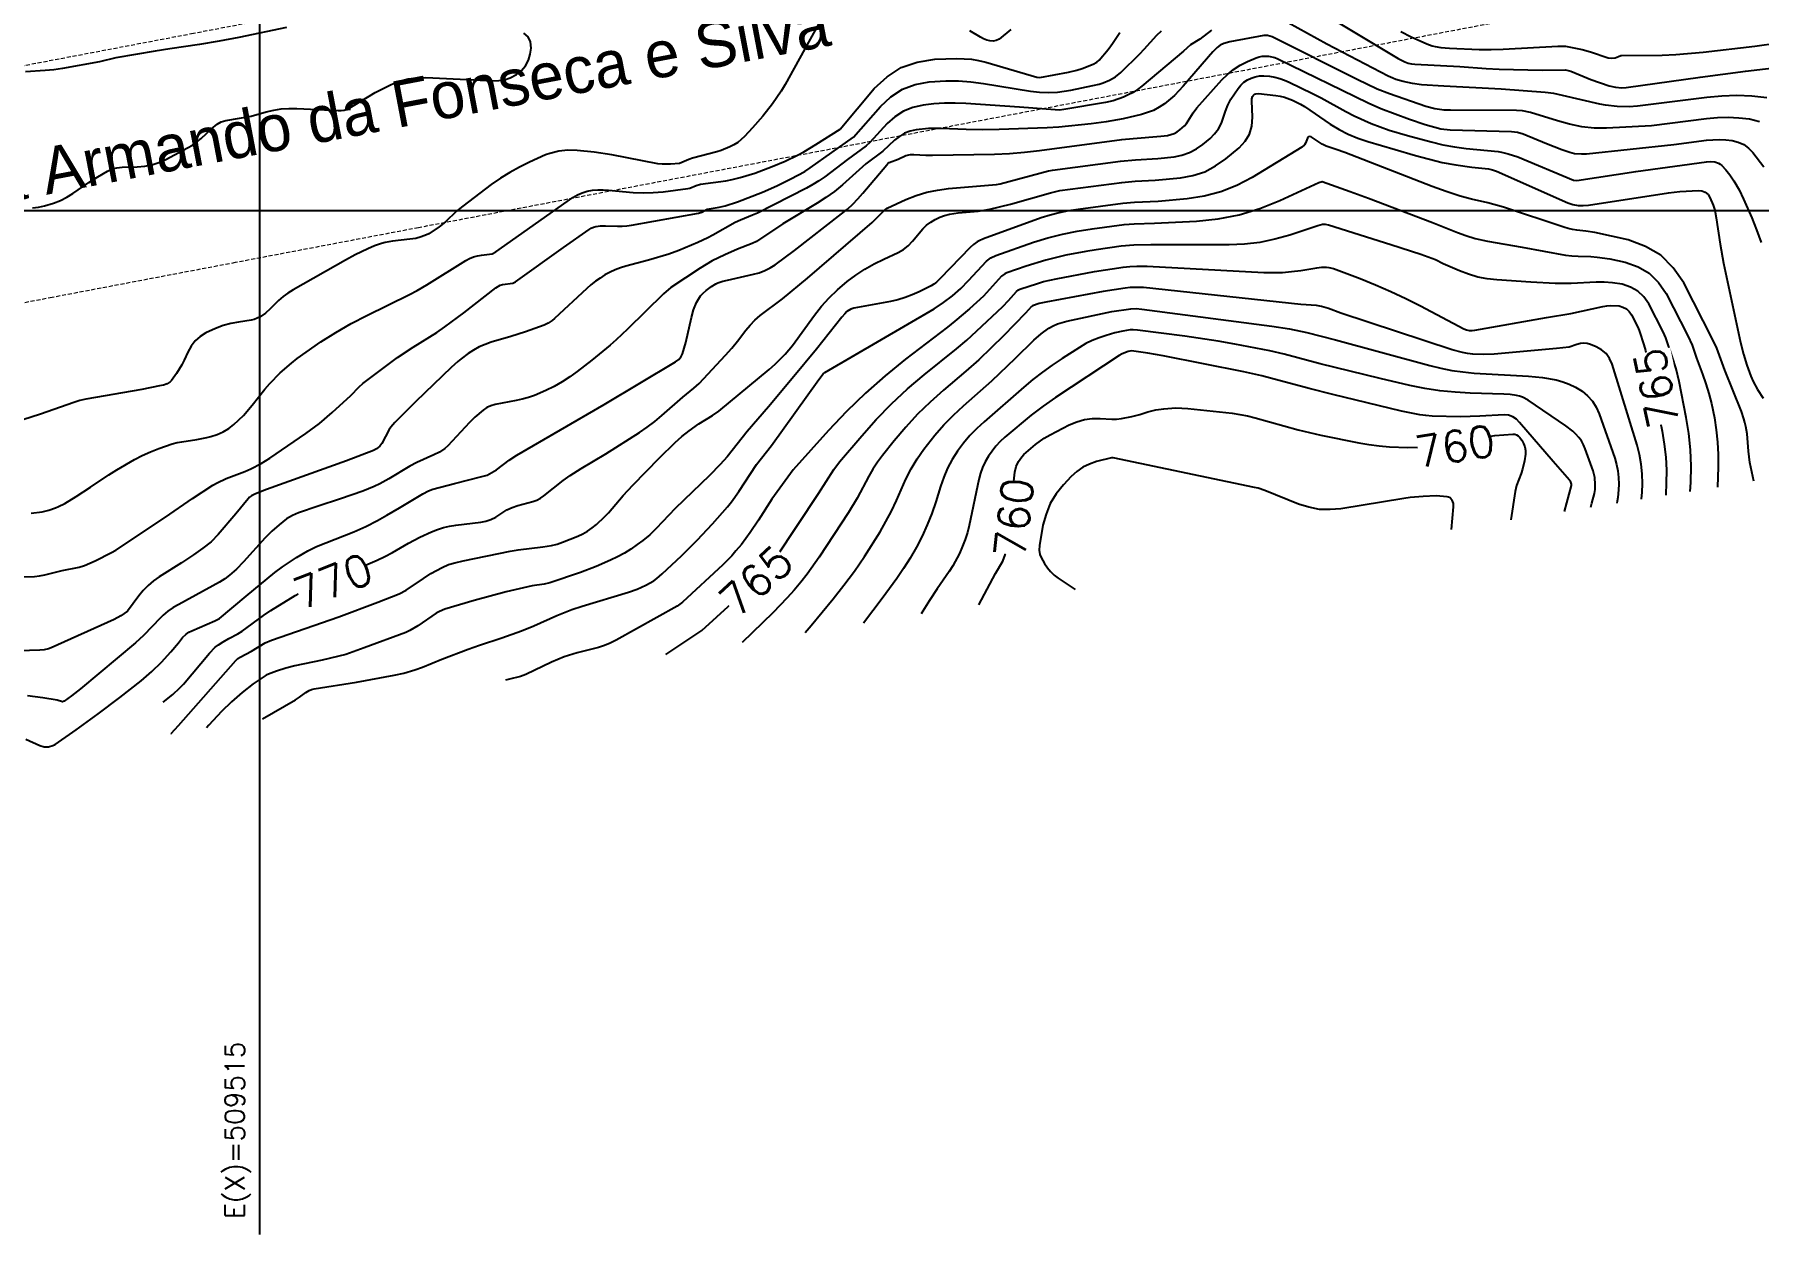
# Model space of a CAD drawing. Header units: centimetres. Extents: x 0 to 1099704, y -139216 to 99734.
# Drawn here: x 975256 to 986312, y 20423 to 28116 of the extents above; entities that cross this region are included whole.
import ezdxf

# ---------------------------------------------------------------- set-up
doc = ezdxf.new("R2010")
doc.units = ezdxf.units.CM
doc.header["$LTSCALE"] = 4
doc.linetypes.add('Contínua', pattern=[0])
doc.linetypes.add('DASHED', pattern=[19.05, 12.7, -6.35])
for name, color, linetype in [('CANEVA', 252, 'Continuous'), ('CURVAS-INTERMEDIARIAS', 39, 'Continuous'), ('CURVAS-MESTRA', 34, 'Continuous')]:
    doc.layers.add(name, color=color, linetype=linetype)
doc.layers.add('K-ALINHAMENTO', color=10, linetype='Continuous', lineweight=9)
doc.layers.add('textos', color=2, linetype='Continuous', lineweight=9)
doc.styles.add('EC_NOMES', font='GOTHIC.TTF')
doc.styles.add('L50', font='ROMANS.SHX', dxfattribs={"height": 1.25})
doc.styles.add('Padrão', font='simplex.shx')

msp = doc.modelspace()

# ---------------------------------------------------------------- linework, layer by layer
at = {"layer": 'CANEVA'}
for p, q in [((976702.304, 20423.217), (976702.304, 59609.687)), ((964149.83, 26988.1), (998657.355, 26988.1))]:
    msp.add_line(p, q, dxfattribs=at)
at = {"layer": 'CURVAS-INTERMEDIARIAS'}
for points, elevation in [([(983423.582, 28307.528), (984002.322, 27962.074), (984043.96, 27940.219), (984064.729, 27933.113), (984086.206, 27928.419), (984108.052, 27926.067), (984397.038, 27910.639), (984565.305, 27898.311), (984650.156, 27893.896), (984924.024, 27886.84), (985073.884, 27890.398), (985108.636, 27881.329), (985237.298, 27827.941), (985355.575, 27786.821), (985395.27, 27777.393), (985436.021, 27774.802), (985463.169, 27777.014), (985938.52, 27843.219), (986229.52, 27881.708), (986834.331, 27951.211)], 77137.392), ([(980296.937, 28205.177), (980219.092, 28067.047), (980070.418, 27796.089), (980044.675, 27753.355), (979988.816, 27670.646), (979927.724, 27591.735), (979861.639, 27516.96), (979810.094, 27462.316), (979788.767, 27442.234), (979766.124, 27423.996), (979741.488, 27408.549), (979715.526, 27394.965), (979660.703, 27373.139), (979632.608, 27364.21), (979476.619, 27322.681), (979453.279, 27314.349), (979392.665, 27288.737), (979335.38, 27284.142), (979280.696, 27284.142), (979253.539, 27287.042), (978958.025, 27344.736), (978846.156, 27361.489), (978736.17, 27373.169), (978677.38, 27374.734), (978618.979, 27367.917), (978561.824, 27353.516), (978534.088, 27343.65), (978430.431, 27297.945), (978366.459, 27266.462), (978304.061, 27232.309), (978244.036, 27194.149), (978185.595, 27153.318), (978002.189, 27016.015), (977963.341, 26984.164), (977891.316, 26914.202), (977851.741, 26883.357), (977785.257, 26837.742), (977770.408, 26830.746), (977736.972, 26819.275), (977700.835, 26809.139), (977663.801, 26803.09), (977552.081, 26790.622), (977505.53, 26781.723), (977482.518, 26775.912), (977437.412, 26761.222), (977393.72, 26742.765), (977312.377, 26702.851), (977251.664, 26669.933), (976914.582, 26479.123), (976881.654, 26458.433), (976850.181, 26435.89), (976820.9, 26410.576), (976768.09, 26356.68), (976737.614, 26328.874), (976703.102, 26306.281), (976665.36, 26289.887), (976645.567, 26284.505), (976564.593, 26272.028), (976514.384, 26262.421), (976465.191, 26249.604), (976417.504, 26231.974), (976354.967, 26203.083), (976318.471, 26179.363), (976286.3, 26151.588), (976260.618, 26117.713), (976239.271, 26079.782), (976216.119, 26028.288), (976201.031, 25998.669), (976166.528, 25941.782), (976135.544, 25897.672), (976126.923, 25889.341), (976106.044, 25877.202), (976082.474, 25869.04), (976058.297, 25862.881), (975943.936, 25839.49), (975586.124, 25777.541), (975546.728, 25769.319), (975508.219, 25757.709), (975294.338, 25682.864), (975067.918, 25608.636)], 77336.713), ([(986365.507, 27709.504), (986269.224, 27719.64), (986172.892, 27724.453), (986076.501, 27721.284), (985980.059, 27712.783), (985535.383, 27655.976), (985482.891, 27652.887), (985406.781, 27655.428), (985331.188, 27662.733), (985293.815, 27669.301), (985056.075, 27725.599), (985000.334, 27736.771), (984944.116, 27744.664), (984661.916, 27765.494), (984294.716, 27784.379), (984151.913, 27794.246), (984092.634, 27801.371), (984034.373, 27814.447), (983987.313, 27827.821), (983966.753, 27835.386), (983936.855, 27849.189), (983544.64, 28053.084), (983234.725, 28224.232)], 77037.731), ([(982804.211, 28143.576), (982729.934, 28085.783), (982669.111, 28048.929), (982624.612, 28009.014), (982358.458, 27784.598), (982330.693, 27763.5), (982301.751, 27744.415), (982271.016, 27728.35), (982239.105, 27714.298), (982173.269, 27689.951), (982124.256, 27679.985), (981856.647, 27634.679), (981829.32, 27631.599), (981801.853, 27631.968), (981572.305, 27650.844), (981228.804, 27672.939), (981160.048, 27675.33), (981091.382, 27675.041), (981022.845, 27670.756), (980954.398, 27663.8), (980889.499, 27648.103), (980828.806, 27624.324), (980774.401, 27588.396), (980724.202, 27544.376), (980613.11, 27423.717), (980589.78, 27401.403), (980470.426, 27313.781), (980324.373, 27202.749), (980286.652, 27176.947), (980247.485, 27153.407), (980207.342, 27131.372), (979893.46, 26971.228), (979861.459, 26956.916), (979783.584, 26925.802), (979749.63, 26910.116), (979606.597, 26829.62), (979575.144, 26813.176), (979510.743, 26783.267), (979387.961, 26732.181), (979324.288, 26708.622), (979194.34, 26669.026), (979049.444, 26630.587), (979014.423, 26619.754), (978980.169, 26607.077), (978947.072, 26591.64), (978914.732, 26574.379), (978883.708, 26554.735), (978853.64, 26533.817), (978825.008, 26510.964), (978797.342, 26486.827), (978591.114, 26294.691), (978576.015, 26281.795), (978551.359, 26265.131), (978524.421, 26252.644), (978404.908, 26210.178), (978311.904, 26179.941), (978185.754, 26142.708), (978146.498, 26129.045), (978108.467, 26112.86), (978072.29, 26092.878), (978037.339, 26070.374), (977992.811, 26037.616), (977970.606, 26019.956), (977928.211, 25982.205), (977701.174, 25764.237), (977566.861, 25629.216), (977541.577, 25599.318), (977530.873, 25582.964), (977484.182, 25493.279), (977470.688, 25477.343), (977459.875, 25467.756), (977450.447, 25460.82), (977429.578, 25450.086), (977256.597, 25382.935), (976743.494, 25198.174), (976673.552, 25171.883), (976647.301, 25158.509), (976635.671, 25149.539), (976625.565, 25138.886), (976547.023, 25043.301), (976433.918, 24910.144), (976388.204, 24862.975), (976336.759, 24822.124), (976276.145, 24780.506), (976198.489, 24729.22), (976056.563, 24639.605), (976019.559, 24613.365), (975984.817, 24584.682), (975953.464, 24552.332), (975924.353, 24517.541), (975852.577, 24419.744), (975810.371, 24389.347), (975767.985, 24366.276), (975362.386, 24183.179), (975345.264, 24176.731), (975318.366, 24171.18), (975290.899, 24168.878), (974617.043, 24147.68)], 77037.731), ([(974917.72, 24635.23), (975256.167, 24642.486), (975289.335, 24645.037), (975322.013, 24651.226), (975433.095, 24678.971), (975542.014, 24702.302), (975577.384, 24712.766), (975611.767, 24726.111), (975645.492, 24741.379), (975751.033, 24794.518), (975778.14, 24810.025), (976096.238, 25022.213), (976269.368, 25141.935), (976400.512, 25227.354), (976428.108, 25242.662), (976485.652, 25268.684), (976605.115, 25313.541), (976644.242, 25330.663), (976710.417, 25365.803), (976765.18, 25399.219), (976995.835, 25557.122), (977083.696, 25621.443), (977166.215, 25692.481), (977284.512, 25802.726), (977338.877, 25857.928), (977361.769, 25878.657), (977584.919, 26044.463), (977684.291, 26111.146), (977837.051, 26205.664), (977888.426, 26241.432), (978009.514, 26331.914), (978214.895, 26492.796), (978242.441, 26508.732), (978257.55, 26513.386), (978324.701, 26522.376), (978341.474, 26530.079), (978648.698, 26750.788), (978813.098, 26866.664), (978826.493, 26874.597), (978840.435, 26881.045), (978855.205, 26885.26), (978886.309, 26889.167), (978917.881, 26889.815), (978994.142, 26886.895), (979024.718, 26887.612), (979055.174, 26890.423), (979085.541, 26894.648), (979515.278, 26970.062), (979535.14, 26977.127), (979570.111, 26995.266), (979647.757, 27008.451), (979685.857, 27018.267), (979764.22, 27042.435), (979924.056, 27106.009), (980016.531, 27145.883), (980107.143, 27189.813), (980196.02, 27237.112), (980231.679, 27260.602), (980508.596, 27457.273), (980681.208, 27655.059), (980748.44, 27716.082), (980821.87, 27764.856), (980904.628, 27795.252), (980993.585, 27813.39), (981101.258, 27819.241), (981181.675, 27818.962), (981261.852, 27812.802), (981341.879, 27802.717), (981643.712, 27752.518), (981700.837, 27745.86), (981758.082, 27743.359), (981815.985, 27746.927), (981902.301, 27759.823), (982043.451, 27788.804), (982083.584, 27798.471), (982109.845, 27806.514), (982150.536, 27823.406), (982170.04, 27833.362), (982188.696, 27844.574), (982222.581, 27872.061), (982345.403, 27991.833), (982373.557, 28021.203), (982454.82, 28111.904), (982484.15, 28139.321)], 77137.392), ([(976871.568, 28161.137), (976567.633, 28097.144), (976441.562, 28072.289), (976314.853, 28050.912), (976124.352, 28025.09), (976029.455, 28009.722), (975777.184, 27965.592), (975672.849, 27941.435), (975435.696, 27897.335), (975379.966, 27889.631), (975323.947, 27884.409), (975198.424, 27876.974)], 77336.713), ([(986318.317, 27555.209), (986254.405, 27572.949), (986185.759, 27580.155), (986117.082, 27583.583), (986048.356, 27581.33), (985979.6, 27575.301), (985627.041, 27530.773), (985338.304, 27516.113), (985258.446, 27516.342), (985179.056, 27524.913), (985100.583, 27540.589), (985023.505, 27562.056), (984850.873, 27616.84), (984798.481, 27627.125), (984759.514, 27628.918), (984336.504, 27630.035), (984296.57, 27631.599), (984237.182, 27639.552), (984179.389, 27655.03), (983946.96, 27735.217), (983867.621, 27766.381), (983739.327, 27827.821), (983192.599, 28099.985), (983178.098, 28105.855), (983162.86, 28109.413), (983139.499, 28109.911), (982921.093, 28069.568), (982883.132, 28057.33), (982860.26, 28046.866), (982839.73, 28032.325), (982812.353, 28005.785), (982623.596, 27783.881), (982566.4, 27724.055), (982502.558, 27671.364), (982467.906, 27649.11), (982431.898, 27629.796), (982393.848, 27614.886), (982354.442, 27602.927), (982238.527, 27575.201), (982128.86, 27556.804), (982032.06, 27543.699), (981825.782, 27521.853), (981749.98, 27517.478), (981442.427, 27505.927), (981337.225, 27503.994), (981232.033, 27506.595), (981070.463, 27514.089), (980990.027, 27513.88), (980909.99, 27505.847), (980871.78, 27496.39), (980835.663, 27482.646), (980802.705, 27462.485), (980771.84, 27438.048), (980697.184, 27367.269), (980587.159, 27286.903), (980437.767, 27152.271), (980385.774, 27110.334), (980331.19, 27071.835), (980274.882, 27035.628), (980054.333, 26902.342), (979886.494, 26789.397), (979859.725, 26775.354), (979765.615, 26739.168), (979682.478, 26703.748), (979601.514, 26664.123), (979524.217, 26617.741), (979337.154, 26493.185), (979289.008, 26453.67), (979059.101, 26226.971), (978985.531, 26157.697), (978947.56, 26124.391), (978830.409, 26028.108), (978737.037, 25955.326), (978689.041, 25921.003), (978639.679, 25888.952), (978588.264, 25860.3), (978535.483, 25833.929), (978463.578, 25802.686), (978424.621, 25788.763), (978384.737, 25777.771), (978344.234, 25768.721), (978210.639, 25743.119), (978182.914, 25735.166), (978156.713, 25723.924), (978133.053, 25708.018), (978080.213, 25662.692), (978045.412, 25627.901), (977906.953, 25479.905), (977887.081, 25461.438), (977852.987, 25439.133), (977816.451, 25420.676), (977709.176, 25372.301), (977662.416, 25348.921), (977528.521, 25266.86), (977470.878, 25234.909), (977435.598, 25217.568), (977362.556, 25188.337), (977217.809, 25138.407), (977074.766, 25092.703), (976950.22, 25048.653), (976910.535, 25032.089), (976872.943, 25011.37), (976824.508, 24973.678), (976778.535, 24933.007), (976735.84, 24888.917), (976596.664, 24734.732), (976551.797, 24688.997), (976507.856, 24649.452), (976476.453, 24625.593), (976443.386, 24604.226), (976182.554, 24462.329), (976146.536, 24442.158), (976112.213, 24419.674), (976081.079, 24392.955), (976064.735, 24376.72), (975955.756, 24262.3), (975904.939, 24216.745), (975551.901, 23921.67), (975493.38, 23875.606), (975445.533, 23841.283), (975435.666, 23838.413), (975402.619, 23847.931), (975310.263, 23864.305), (975211.161, 23876.752)], 76938.071), ([(975243.7, 27004.116), (975282.398, 27008.919), (975320.897, 27016.802), (975379.069, 27034.821), (975422.083, 27051.943), (975463.153, 27073.29), (975502.927, 27097.458), (975604.791, 27166.254), (975663.351, 27203.586), (975724.354, 27240.401), (975753.734, 27254.294), (975785.246, 27262.277), (975817.925, 27266.054), (975915.124, 27267.858), (975962.882, 27271.695), (976009.493, 27279.986), (976054.41, 27294.975), (976098.181, 27314.429), (976238.194, 27389.444), (976268.68, 27407.482), (976297.981, 27427.135), (976325.517, 27449.19), (976392.07, 27511.698), (976427.599, 27540.539), (976453.75, 27555.279), (976482.503, 27563.9), (976645.368, 27592.473), (976741.72, 27619.341), (976790.056, 27630.852), (976838.77, 27639.064), (976888.072, 27642.303), (976937.753, 27642.253), (977203.867, 27628.012), (977223.42, 27628.62), (977242.415, 27631.53), (977260.544, 27637.878), (977278.104, 27646.529), (977391.069, 27714.896), (977440.979, 27743.12), (977543.062, 27795.412), (977597.457, 27816.769), (977651.792, 27832.077), (977707.801, 27839.163), (977764.917, 27840.767), (978073.965, 27826.137), (978193.966, 27819.031), (978233.033, 27820.108), (978270.944, 27825.798), (978307.161, 27838.415), (978347.782, 27859.055), (978379.684, 27885.096), (978405.835, 27914.975), (978423.385, 27950.583), (978435.195, 27990.039), (978441.334, 28028.807), (978436.829, 28069.03), (978422.867, 28102.058), (978394.723, 28124.272)], 77336.713), ([(981517.222, 28147.932), (981442.048, 28086.451), (981424.299, 28076.515), (981404.227, 28073.246), (981383.179, 28075.119), (981362.648, 28080.142), (981342.168, 28088.125), (981323.103, 28098.271), (981254.836, 28139.819)], 77336.713), ([(975200.716, 23598.071), (975289.424, 23557.131), (975317.299, 23548.958), (975346.341, 23549.516), (975374.704, 23557.738), (975387.889, 23564.276), (975523.587, 23659.014), (975664.458, 23760.887), (975803.125, 23865.74), (975939.691, 23973.304), (976008.327, 24032.472), (976071.552, 24093.056), (976130.361, 24157.935), (976180.172, 24217.084), (976205.625, 24249.902), (976228.009, 24272.007), (976245.34, 24284.116), (976264.216, 24293.653), (976413.667, 24356.33), (976443.655, 24373.033), (976612.669, 24516.385), (976796.922, 24666.095), (976846.633, 24703.578), (976935.72, 24762.397), (977009.18, 24805.501), (977065.378, 24832.907), (977303.617, 24927.505), (977380.804, 24961.918), (977455.759, 25000.975), (977516.313, 25034.93), (977597.028, 25081.202), (977747.705, 25172.242), (977783.384, 25190.58), (977811.697, 25200.516), (977950.355, 25238.098), (978125.499, 25281.51), (978158.736, 25291.915), (978174.582, 25299.05), (978219.718, 25325.809), (978299.836, 25386.423), (978349.207, 25419.829), (978909.799, 25744.813), (979367.969, 26016.657), (979387.393, 26031.995), (979403.339, 26051.877), (979412.039, 26068.242), (979433.197, 26142.539), (979469.563, 26301.238), (979483.287, 26350.192), (979501.983, 26397.471), (979514.102, 26419.466), (979528.164, 26439.896), (979545.126, 26458.005), (979564.012, 26474.548), (979598.514, 26500.44), (979625.184, 26517.153), (979639.485, 26523.641), (979669.483, 26533.797), (979700.178, 26542.019), (979867.369, 26578.684), (979904.214, 26589.079), (979939.832, 26602.244), (979973.627, 26619.575), (980006.196, 26639.686), (980130.613, 26731.573), (980432.565, 26966.035), (980469.031, 26996.521), (980504.101, 27028.453), (980537.069, 27062.537), (980568.652, 27098.066), (980721.372, 27281.332), (980729.105, 27288.836), (980738.244, 27294.537), (980794.702, 27315.944), (980843.326, 27340.032), (980874.421, 27346.291), (980895.668, 27347.088), (980972.168, 27342.793), (981015.829, 27342.543), (981411.821, 27349.141), (981508.283, 27353.068), (981604.445, 27361.618), (981700.429, 27372.691), (982229.986, 27441.935), (982301.901, 27449.41), (982479.267, 27463.153), (982523.128, 27468.983), (982544.246, 27474.046), (982564.407, 27481.221), (982583.133, 27491.576), (982600.913, 27504.044), (982630.552, 27530.314), (982643.877, 27545.124), (982655.268, 27561.468), (982685.814, 27613.641), (982710.679, 27645.442), (982870.944, 27824.612), (982907.29, 27860.221), (982946.197, 27892.252), (982988.962, 27918.921), (983034.288, 27942.033), (983090.695, 27966.24), (983110.06, 27972.718), (983129.713, 27977.023), (983149.804, 27978.07), (983170.195, 27976.934), (983210.458, 27968.014), (983229.812, 27961.038), (983808.103, 27676.915), (983891.33, 27642.592), (984074.945, 27572.72), (984174.277, 27539.074), (984275.582, 27511.897), (984334.053, 27504.034), (984728.45, 27494.008), (984767.039, 27489.633), (984804.142, 27478.231), (984952.019, 27417.12), (985050.095, 27379.199), (985101.47, 27360.831), (985131.398, 27353.835), (985177.471, 27349.998), (985208.266, 27351.613), (985769.247, 27410.711), (985979.182, 27437.67), (986020.232, 27441.297), (986061.272, 27442.663), (986102.283, 27440.649), (986143.273, 27436.384), (986181.722, 27426.049), (986217.182, 27410.572), (986248.146, 27387.401), (986276.131, 27359.077), (986347.089, 27268.007)], 76838.41), ([(976131.175, 23635.268), (976131.806, 23635.843), (976179.673, 23685.992), (976547.95, 24103.899), (976561.075, 24115.32), (976575.606, 24125.087), (976647.401, 24162.001), (976735.9, 24216.436), (976775.954, 24234.076), (977208.332, 24383.896), (977458.59, 24476.341), (977594.945, 24529.65), (977639.264, 24554.057), (977749.948, 24629.231), (977797.316, 24659.687), (977870.029, 24700.079), (977910.451, 24717.62), (977952.917, 24729.928), (978006.046, 24742.096), (978305.755, 24802.959), (978358.097, 24812.088), (978516.398, 24831.263), (978572.428, 24841.01), (978607.897, 24849.511), (978642.639, 24860.633), (978740.027, 24899.989), (978772.207, 24915.357), (978803.182, 24932.638), (978832.353, 24952.829), (978860.317, 24974.934), (978912.37, 25024.116), (978936.767, 25050.307), (979031.893, 25160.552), (979093.872, 25226.846), (979264.91, 25402.369), (979364.391, 25499.538), (979408.023, 25539.362), (979454.814, 25575.429), (979517.42, 25619.27), (979603.587, 25673.217), (979645.156, 25702.278), (979966.87, 25968.113), (980006.914, 26003.343), (980069.471, 26067.006), (980118.165, 26122.607), (980258.876, 26315.988), (980304.331, 26373.602), (980352.737, 26428.376), (980405.567, 26478.904), (980467.795, 26531.664), (980523.864, 26572.585), (980581.607, 26610.745), (980641.872, 26644.789), (980703.821, 26676.092), (980794.423, 26717.95), (980828.397, 26737.244), (980858.694, 26761.92), (980886.141, 26790.214), (980953.641, 26870.311), (980977.34, 26893.014), (981003.561, 26912.757), (981031.466, 26930.506), (981061.284, 26944.788), (981091.91, 26956.557), (981123.712, 26964.57), (981179.004, 26972.513), (981307.197, 26983.845), (981332.671, 26987.034), (981383.129, 26996.701), (981515.907, 27029.051), (981770.869, 27101.663), (981832.27, 27115.377), (982228.521, 27168.137), (982313.79, 27175.183), (982442.074, 27181.442), (982606.275, 27196.81), (982685.385, 27212.227), (982760.858, 27236.305), (982830.87, 27273.369), (982897.244, 27319.093), (982981.776, 27389.344), (983019.498, 27431.231), (983047.981, 27477.185), (983062.591, 27529.238), (983067.963, 27585.357), (983062.83, 27690.03), (983063.837, 27704.561), (983068.232, 27718.444), (983072.667, 27726.686), (983079.832, 27733.094), (983089.39, 27736.522), (983104.807, 27737.29), (983216.298, 27724.453), (983244.243, 27719.909), (983271.729, 27713.69), (983324.848, 27694.545), (983375.556, 27668.942), (983399.913, 27654.382), (983566.386, 27541.157), (983622.575, 27506.326), (983681.743, 27476.826), (983743.124, 27451.971), (983805.94, 27431.012), (983982.131, 27378.631), (984113.623, 27341.318), (984282.917, 27296.092), (984370.538, 27279.438), (984474.734, 27264.748), (984581.48, 27253.935), (984607.322, 27248.434), (984632.068, 27239.066), (985090.348, 27037.053), (985122.1, 27025.971), (985155.187, 27019.972), (985172.05, 27018.915), (985188.892, 27018.706), (985222.498, 27021.696), (985736, 27100.258), (985807.158, 27109.068), (985926.8, 27115.566), (985949.583, 27113.105), (985970.731, 27104.255), (985988.45, 27089.724), (986001.237, 27070.719), (986022.146, 27022.593), (986031.314, 26990.004), (986040.942, 26939.934), (986066.425, 26772.703), (986088.55, 26650.639), (986197.758, 26140.675), (986215.398, 26067.644), (986236.655, 25995.579), (986263.036, 25925.438), (986278.862, 25891.503), (986305.77, 25840.417), (986342.445, 25784.169)], 76639.088), ([(986281.669, 25251.592), (986256.727, 25372.889), (986247.698, 25445.442), (986240.333, 25555.019), (986231.692, 25603.853), (986225.663, 25627.941), (986218.876, 25651.789), (986202.233, 25698.54), (986095.556, 25964.724), (986044.858, 26105.445), (986019.704, 26159.66), (985833.059, 26523.053), (985765.469, 26619.774), (985685.611, 26700.699), (985587.366, 26757.894), (985476.852, 26799.293), (985262.512, 26847.16), (985205.187, 26855.332), (985147.533, 26860.684), (985119.05, 26865.069), (985091.016, 26871.706), (985063.26, 26879.829), (984677.952, 27008.521), (984575.889, 27036.446), (984472.162, 27059.407), (984398.503, 27080.356), (984308.569, 27108.52), (984220.021, 27140.78), (983660.356, 27359.157), (983604.247, 27379.687), (983539.866, 27400.586), (983514.493, 27413.223), (983443.863, 27460.492), (983435.003, 27462.894), (983426.502, 27459.416), (983419.526, 27451.383), (983406.65, 27418.724), (983400.76, 27409.137), (983383.788, 27393.988), (983064.445, 27199.54), (982965.87, 27148.494), (982864.137, 27106.975), (982757.689, 27079.768), (982648.092, 27062.098), (982461.408, 27045.515), (982311.159, 27038.668), (982236.264, 27032.778), (981948.295, 26994.11), (981888.1, 26984.742), (981828.283, 26973.141), (981769.234, 26958.431), (981711.331, 26939.735), (981341.152, 26806.15), (981314.303, 26794.17), (981301.686, 26786.656), (981277.837, 26769.265), (981255.673, 26749.732), (981063.786, 26550.948), (981040.665, 26529.322), (981024.041, 26516.326), (981006.282, 26505.035), (980929.075, 26466.047), (980885.005, 26446.275), (980840.078, 26429.033), (980793.865, 26415.619), (980746.795, 26404.746), (980510.659, 26360.706), (980491.803, 26355.005), (980466.758, 26339.179), (980452.208, 26325.606), (980433.372, 26303.431), (980270.437, 26099.764), (980114.817, 25909.99), (979962.744, 25728.628), (979827.206, 25570.755), (979697.727, 25409.484), (979654.035, 25360.013), (979584.552, 25289.343), (979365.468, 25077.863), (979243.892, 24949.371), (979202.024, 24908.57), (979156.738, 24871.596), (979121.797, 24845.524), (979080.976, 24817.121), (979039.049, 24790.601), (978995.467, 24766.892), (978950.77, 24745.066), (978859.191, 24705.581), (978757.248, 24667.71), (978561.784, 24601.126), (978525.737, 24592.575), (978448.848, 24580.965), (978280.77, 24542.944), (978075.29, 24486.965), (977888.785, 24431.623), (977853.744, 24417.631), (977831.719, 24405.692), (977713.651, 24324.717), (977663.542, 24294.959), (977637.172, 24282.621), (977370.061, 24183.488), (977252.292, 24142.219), (977101.386, 24105.464), (976926.601, 24068.221), (976867.342, 24053.7), (976809.21, 24035.173), (976756.819, 24016.347), (976742.169, 24009.341), (976659.061, 23952.445), (976587.605, 23898.189), (976520.513, 23838.632), (976456.471, 23776.005), (976374.361, 23689.121), (976359.242, 23671.584)], 76539.428), ([(976717.546, 23728.639), (976929.66, 23851.429), (976955.213, 23867.484), (976996.951, 23898.767), (977018.149, 23910.986), (977033.387, 23916.776), (977049.273, 23920.414), (977320.201, 23963.238), (977561.988, 24009.132), (977623.996, 24022.735), (977694.636, 24042.329), (977745.513, 24059.371), (977869.511, 24110.816), (978037.419, 24176.173), (978109.125, 24201.168), (978253.613, 24248.198), (978379.734, 24293.982), (978458.157, 24325.883), (978605.993, 24390.932), (978702.056, 24428.992), (978767.404, 24450.708), (979064.761, 24540.832), (979121.379, 24560.684), (979175.903, 24585.699), (979228.733, 24614.311), (979247.33, 24627.895), (979282.5, 24658.8), (979404.455, 24773.599), (979506.916, 24874.276), (979604.893, 24979.329), (979700.916, 25088.278), (979726.249, 25119.88), (979773.04, 25186.065), (979886.285, 25360.053), (979982.587, 25482.277), (980286.99, 25905.127), (980314.178, 25940.626), (980324.234, 25949.157), (981025.048, 26358.364), (981085.512, 26396.973), (981142.747, 26440.235), (981196.624, 26487.664), (981247.012, 26538.78), (981362.459, 26662.827), (981389.806, 26683.975), (981420.681, 26699.074), (981663.444, 26784.483), (981755.352, 26813.485), (981848.963, 26836.426), (981943.71, 26854.654), (982039.036, 26869.574), (982243.938, 26897.379), (982308.568, 26902.402), (982438.336, 26906.408), (982708.407, 26919.314), (982846.427, 26934.124), (982981.886, 26959.328), (983113.478, 27000.129), (983242.499, 27051.325), (983492.508, 27167.918), (983514.104, 27172.921), (983692.656, 27110.204), (983811.183, 27066.683), (984221.386, 26910.624), (984381.541, 26846.343), (984435.846, 26827.437), (984495.902, 26809), (984573.757, 26790.383), (984797.256, 26752.991), (985074.94, 26701.715), (985115.462, 26696.762), (985156.204, 26694.221), (985237.955, 26692.287), (985278.647, 26689.527), (985359.342, 26677.069), (985458.086, 26656.359), (985539.578, 26627.089), (985612.012, 26585.939), (985670.862, 26526.98), (985720.672, 26456.151), (985859.858, 26185.233), (985886.597, 26124.321), (985915.708, 26040.297), (985953.569, 25938.573), (985974.857, 25876.873), (985994.021, 25814.575), (986009.997, 25751.38), (986029.212, 25659.443), (986041.5, 25580.921), (986050.31, 25502.129), (986053.888, 25422.919), (986053.987, 25343.449), (986049.516, 25214.625)], 76439.767), ([(985873.965, 25186.671), (985877.408, 25243.948), (985879.671, 25348.931), (985876.591, 25453.554), (985865.489, 25557.63), (985849.045, 25661.347), (985803.52, 25890.975), (985784.315, 25971.989), (985759.161, 26051.369), (985717.403, 26171.072), (985700.082, 26210.687), (985608.603, 26388.641), (985576.453, 26433.967), (985538.442, 26471.419), (985491.632, 26497.032), (985438.961, 26514.762), (985375.278, 26524.269), (985322.836, 26528.754), (985270.196, 26528.834), (985111.605, 26519.326), (985008.267, 26519.964), (984853.195, 26527.757), (984633.393, 26542.168), (984571.973, 26549.513), (984511.588, 26561.024), (984452.729, 26578.804), (984394.905, 26600.749), (984290.929, 26646.752), (984241.807, 26671.109), (984146.391, 26705.004), (983953.996, 26768.567), (983554.855, 26894.509), (983535.431, 26898.116), (983515.709, 26896.93), (983486.309, 26889.845), (983306.7, 26829.899), (983211.345, 26803.06), (983114.963, 26782.56), (983017.046, 26771.547), (982918.103, 26766.863), (982415.175, 26767.631), (982305.967, 26766.295), (982224.544, 26758.841), (982064.31, 26735.46), (981999.281, 26724.836), (981869.732, 26700.559), (981741.638, 26670.212), (981615.817, 26631.544), (981492.636, 26588.839), (981478.026, 26581.175), (981458.283, 26565.987), (981341.451, 26439.249), (981251.985, 26356.74), (981159.271, 26277.788), (981111.802, 26239.658), (980842.788, 26033.59), (980711.515, 25927.521), (980584.488, 25816.838), (980463.828, 25699.258), (980347.415, 25577.074), (980121.394, 25325.431), (979984.819, 25137.809), (979899.39, 25002.012), (979846.819, 24922.751), (979789.345, 24846.959), (979754.513, 24805.241), (979727.386, 24774.795), (979669.921, 24716.892), (979410.853, 24477.507), (979378.493, 24452.253), (978985.441, 24232.571), (978948.986, 24214.234), (978911.105, 24199.065), (978872.227, 24186.398), (978735.981, 24151.387), (978652.336, 24125.974), (978571.66, 24092.289), (978407.17, 24012.939), (978373.455, 24000.501), (978303.433, 23982.861), (978276.979, 23976.957)], 76340.106), ([(985562.158, 25137.02), (985566.248, 25181.53), (985567.643, 25236.443), (985566.168, 25299.379), (985560.677, 25361.757), (985549.166, 25423.307), (985533.619, 25484.31), (985374.321, 26002.595), (985357.329, 26038.902), (985335.224, 26070.464), (985305.436, 26094.921), (985270.544, 26114.634), (985235.065, 26128.586), (985213.329, 26134.456), (985191.553, 26137.127), (985169.718, 26135.024), (985147.832, 26129.722), (985097.284, 26111.883), (985017.386, 26102.934), (984617.229, 26066.597), (984548.891, 26063.548), (984480.574, 26066.817), (984446.649, 26071.172), (984413.044, 26077.032), (984347.088, 26094.771), (983633.677, 26330.349), (983555.383, 26360.148), (983509.669, 26373.303), (983478.485, 26378.366), (983377.2, 26386.119), (982368.873, 26493.026), (982317.837, 26494.989), (982283.832, 26493.653), (982250.008, 26489.896), (982109.456, 26468.379), (981742.685, 26400.919), (981698.744, 26390.584), (981655.561, 26377.22), (981649.711, 26372.546), (981611.591, 26329.522), (981470.003, 26185.213), (981391.401, 26107.408), (981311.333, 26031.178), (981229.063, 25957.329), (981085.771, 25835.165), (981001.139, 25759.762), (980919.776, 25681.169), (980843.326, 25597.793), (980770.156, 25511.228), (980695.141, 25416.809), (980663.389, 25374.135), (980633.521, 25330.254), (980606.493, 25284.57), (980531.259, 25143.639), (980475.768, 25052.669), (980288.725, 24765.238), (980212.185, 24656.747), (980170.756, 24604.923), (980127.733, 24554.306), (980082.955, 24505.143), (979990.759, 24409.369), (979793.732, 24218.479)], 76140.785), ([(980199.581, 24283.105), (980237.868, 24328.176), (980377.363, 24497.399), (980447.295, 24585.968), (980514.685, 24676.33), (980578.269, 24769.413), (980678.687, 24928.352), (980716.428, 24993.451), (980751.878, 25059.705), (980783.879, 25127.694), (980844.164, 25265.385), (980878.128, 25332.048), (980917.195, 25395.841), (980959.67, 25457.74), (981029.752, 25546.946), (981087.376, 25613.041), (981149.215, 25675.21), (981213.865, 25734.767), (981395.566, 25896.048), (981547.25, 26040.695), (981664.511, 26156.312), (981711.072, 26197.243), (981762.009, 26232.572), (981789.166, 26247.352), (981817.101, 26260.218), (981846.182, 26270.204), (981876.041, 26278.267), (982164.588, 26339.688), (982286.374, 26358.025), (982322.052, 26358.683), (982357.631, 26355.813), (983190.436, 26246.096), (983303.551, 26228.436), (983415.849, 26206.102), (983599.184, 26158.764), (984204.095, 25993.426), (984274.416, 25976.355), (984345.215, 25962.203), (984416.761, 25952.406), (984488.786, 25945.51), (984837.359, 25925.528), (984926.496, 25917.365), (985014.715, 25902.217), (985057.5, 25890.377), (985098.879, 25875.289), (985138.145, 25855.337), (985180.621, 25828.906), (985216, 25798.769), (985246.835, 25765.203), (985270.863, 25726.455), (985290.357, 25684.269), (985389.978, 25400.535), (985401.867, 25359.674), (985410.717, 25318.335), (985415.032, 25276.268), (985416.318, 25233.733), (985415.401, 25196.629), (985411.076, 25148.403), (985406.432, 25124.674), (985403.157, 25111.702)], 76041.124), ([(985237.078, 25085.256), (985243.676, 25112.246), (985259.98, 25173.896), (985263.847, 25198.911), (985265.053, 25231.012), (985262.043, 25275.321), (985251.18, 25318.385), (985201.36, 25460.65), (985190.258, 25486.363), (985176.973, 25510.68), (985160.429, 25532.894), (985141.693, 25553.723), (985120.774, 25572.848), (985076.694, 25608.337), (984834.409, 25770.854), (984798.611, 25790.009), (984779.506, 25796.696), (984759.803, 25801.928), (984719.241, 25808.396), (984678.281, 25811.346), (984463.582, 25817.585), (984366.183, 25823.246), (984269.253, 25832.634), (984173.031, 25847.643), (984077.277, 25866.369), (983886.596, 25909.901), (983501.906, 26005.665), (983271.051, 26066.797), (983177.759, 26087.197), (982952.954, 26130.679), (982846.437, 26149.326), (982632.515, 26181.227), (982329.626, 26221.49), (982302.489, 26223.264), (982282.138, 26222.068), (982236.703, 26215.062), (982185.338, 26203.222), (982128.142, 26187.117), (982083.465, 26172.367), (982039.923, 26155.096), (981998.075, 26134.038), (981957.364, 26110.458), (981846.053, 26039.191), (981782.27, 25996.307), (981719.882, 25951.589), (981659.558, 25904.1), (981600.618, 25854.778), (981345.905, 25633.542), (981299.294, 25590.179), (981255.035, 25544.684), (981214.323, 25496), (981175.964, 25445.173), (981142.129, 25391.416), (981111.852, 25335.925), (981086.907, 25277.833), (981065.52, 25218.026), (981035.811, 25120.648), (981010.248, 25045.553), (980981.596, 24971.755), (980948.329, 24899.939), (980911.963, 24829.429), (980871.501, 24759.976), (980830.161, 24693.253), (980786.171, 24628.244), (980693.237, 24501.456), (980572.224, 24342.443)], 75941.463), ([(985067.681, 25058.282), (985113.828, 25224.255), (985114.027, 25232.467), (985107.24, 25251.542), (985100.772, 25259.953), (984996.149, 25378.699), (984780.014, 25629.665), (984759.554, 25649.677), (984735.954, 25665.881), (984709.843, 25676.017), (984681.908, 25678.18), (984525.401, 25668.263), (984401.702, 25665.293), (984219.094, 25669.28), (984179.509, 25672.509), (984140.153, 25677.811), (984022.842, 25700.264), (983583.358, 25807.479), (983430.628, 25846.068), (983183.789, 25913.797), (983126.573, 25928.318), (983011.256, 25953.702), (982494.346, 26056.681), (982396.559, 26073.683), (982291.427, 26087.277), (982270.009, 26083.231), (982232.059, 26069.378), (982212.635, 26058.385), (981804.704, 25789.81), (981724.666, 25734.189), (981647.519, 25674.622), (981479.72, 25533.751), (981450.101, 25505.966), (981422.206, 25476.676), (981396.902, 25445.123), (981373.312, 25412.066), (981353.171, 25376.985), (981335.78, 25340.758), (981322.505, 25302.827), (981311.991, 25263.76), (981249.813, 24967.848), (981238.541, 24922.741), (981225.067, 24878.382), (981208.294, 24835.18), (981187.644, 24789.336), (981144.999, 24710.783), (981121.27, 24672.932), (981045.568, 24562.019), (980996.615, 24487.015), (980942.194, 24401.356)], 75841.803), ([(984342.723, 24942.842), (984357.214, 25087.74), (984356.038, 25109.476), (984348.344, 25129.846), (984341.816, 25138.228), (984334.232, 25145.015), (984325.053, 25149.39), (984314.798, 25152.17), (984291.129, 25155.001), (984244.986, 25158.369), (984161.889, 25155.001), (984078.961, 25147.446), (984037.692, 25142.035), (983634.594, 25075.511), (983565.29, 25069.881), (983496.833, 25071.794), (983429.642, 25085.029), (983363.287, 25105.798), (983146.735, 25192.194), (983103.243, 25206.794), (983081.048, 25212.565), (982174.265, 25402.209), (982163.363, 25402.229), (982066.094, 25377.932), (982020.997, 25362.195), (981978.602, 25341.865), (981940.262, 25314.637), (981904.633, 25282.826), (981854.245, 25229.378), (981808.391, 25171.226), (981770.101, 25109.266), (981743.153, 25041.597), (981723.779, 24970.12), (981700.698, 24840.741), (981698.704, 24811.092), (981703.498, 24781.921), (981711.451, 24763.912), (981733.994, 24724.377), (981751.933, 24697.518), (981772.055, 24672.703), (981795.445, 24650.927), (981821.008, 24631.204), (981930.116, 24558.668)], 75642.481)]:
    msp.add_lwpolyline(points, dxfattribs=dict(at, elevation=elevation))
at = {"layer": 'CURVAS-MESTRA'}
for points, elevation in [([(975235.458, 25046.6), (975305.998, 25056.516), (975348.842, 25066.562), (975390.6, 25080.634), (975410.871, 25089.145), (975449.878, 25109.536), (975522.511, 25153.655), (975616.451, 25214.09), (975732.346, 25293.19), (975783.692, 25325.839), (975897.016, 25391.087), (975947.783, 25416.889), (975999.886, 25439.871), (976052.885, 25460.959), (976139.52, 25491.396), (976170.475, 25499.717), (976201.958, 25505.657), (976297.622, 25518.772), (976360.588, 25532.386), (976387.954, 25539.402), (976427.928, 25552.657), (976466.148, 25569.29), (976501.747, 25590.976), (976535.592, 25616.031), (976597.292, 25674.532), (976652.504, 25739.182), (976733.618, 25842.929), (976764.772, 25878.866), (976831.883, 25946.347), (976903.858, 26008.834), (976941.321, 26038.274), (976998.087, 26080.191), (977091.768, 26144.811), (977187.931, 26205.674), (977286.545, 26262.431), (977387.581, 26314.762), (977661.718, 26449.125), (977709.794, 26474.239), (977772.222, 26510.795), (978022.161, 26666.276), (978046.06, 26679.092), (978070.736, 26689.726), (978096.568, 26697.101), (978123.177, 26702.303), (978190.817, 26710.445), (978214.097, 26722.076), (978708.973, 27070.31), (978738.084, 27087.611), (978768.39, 27101.703), (978800.501, 27110.972), (978833.818, 27117.021), (978868.071, 27119.363), (978902.314, 27120.161), (978936.528, 27118.636), (979094.919, 27102.61), (979159.11, 27100.248), (979223.302, 27102.64), (979287.483, 27108.191), (979445.077, 27127.755), (979457.933, 27130.416), (979500.199, 27147.747), (979527.895, 27155.61), (979688.767, 27177.735), (979730.216, 27185.927), (979781.182, 27198.883), (979876.757, 27227.924), (979986.454, 27269.024), (980069.242, 27303.516), (980149.688, 27343.161), (980189.054, 27364.738), (980266.51, 27410.074), (980422.25, 27509.176), (980640.507, 27768.942), (980723.544, 27845.112), (980814.644, 27904.64), (980917.833, 27939.202), (981029.084, 27957.121), (981171.509, 27961.257), (981218.3, 27960.49), (981264.752, 27956.942), (981310.695, 27949.208), (981356.29, 27938.694), (981683.646, 27842.671), (981703.877, 27839.731), (981887.103, 27873.725), (981940.561, 27886.771), (981975.552, 27897.733), (982044.657, 27925.947), (982068.794, 27939.172), (982082.956, 27950.524), (982141.337, 28018.801), (982170.189, 28059.064), (982216.741, 28128.747)], 77237.053), ([(984018.646, 28134.746), (984083.864, 28100.204), (984184.562, 28055.267), (984219.672, 28042.929), (984237.73, 28038.534), (984274.575, 28032.544), (984330.455, 28027.95), (984520.926, 28020.176), (984598.303, 28019.24), (984675.62, 28021.442), (985024.472, 28040.148), (985074.073, 28040.607), (985128.189, 28031.438), (985181.777, 28019.27), (985234.557, 28003.922), (985348.768, 27967.007), (985370.803, 27963.549), (985392.818, 27967.067), (985414.773, 27974.412), (985428.477, 27981.07), (985434.755, 27982.226), (985694.84, 27984.378), (985782.83, 27987.916), (985958.393, 28002.457), (986288.828, 28040.547), (986440.143, 28062.622)], 77237.053), ([(976081.597, 23835.593), (976142.48, 23885.851), (976189.161, 23928.108), (976211.156, 23951.189), (976378.746, 24150.78), (976415.002, 24187.445), (976435.293, 24203.271), (976465.929, 24223.542), (976501.498, 24244.231), (976559.281, 24274.189), (976588.601, 24291.989), (976723.941, 24391.321), (976772.555, 24423.142), (976926.87, 24519.245), (976974.787, 24545.855), (977061.87, 24585.519), (977125.822, 24612.358), (977303.238, 24682.2), (977454.035, 24746.462), (977503.267, 24769.991), (977551.573, 24795.375), (977655.489, 24854.833), (977727.424, 24894.009), (977801.562, 24928.831), (977839.662, 24943.381), (977878.38, 24955.61), (977918.025, 24964.36), (977958.288, 24970.788), (978117.576, 24988.996), (978151.132, 24995.215), (978183.502, 25006.018), (978214.357, 25020.808), (978286.003, 25067.837), (978319.818, 25084.381), (978355.935, 25096.121), (978452.964, 25121.156), (978477.68, 25130.873), (978500.851, 25143.859), (978522.986, 25159.007), (978646.216, 25255.837), (978691.741, 25288.247), (978762.55, 25333.244), (978919.217, 25427.324), (979136.019, 25564.965), (979185.909, 25598.81), (979233.646, 25635.634), (979279.959, 25674.343), (979413.335, 25791.015), (979484.074, 25848.769), (979517.809, 25879.385), (979688.628, 26060.398), (979727.366, 26104.668), (979764.559, 26150.233), (979817.917, 26219.497), (979846.241, 26253.611), (979876.498, 26285.701), (979909.685, 26314.752), (980052.359, 26421.35), (980214.288, 26553.819), (980628.089, 26910.793), (980648.44, 26929.33), (980702.197, 26986.625), (980723.614, 27002.541), (980845.16, 27057.663), (980911.106, 27083.316), (980978.247, 27104.334), (981047.182, 27118.406), (981117.314, 27127.844), (981425.435, 27154.254), (981450.061, 27159.347), (981759.667, 27241.458), (981784.682, 27246.72), (982220.727, 27303.437), (982316.471, 27312.057), (982460.431, 27321.296), (982564.676, 27332.049), (982614.875, 27342.583), (982662.762, 27358.459), (982707.191, 27382.358), (982749.328, 27411.608), (982795.78, 27450.317), (982824.651, 27479.437), (982849.287, 27511.249), (982867.555, 27547.097), (982894.194, 27625.42), (982909.502, 27663.979), (982928.817, 27700.684), (982950.812, 27736.153), (982974.969, 27770.835), (982992.55, 27791.774), (983012.103, 27810.211), (983034.606, 27824.901), (983059.083, 27837.08), (983085.403, 27845.093), (983112.053, 27850.365), (983139.2, 27851.551), (983177.271, 27848.571), (983209.85, 27842.631), (983241.841, 27834.698), (983272.935, 27823.785), (983303.431, 27810.889), (983453.142, 27738.246), (983506.759, 27710.66), (983664.901, 27622.869), (983718.379, 27595.203), (983828.324, 27546.001), (983944.499, 27502.997), (984061.52, 27467.847), (984213.772, 27427.235), (984287.68, 27409.705), (984362.436, 27396.29), (984437.76, 27386.025), (984643.489, 27365.206), (984665.106, 27361.758), (984707.72, 27351.632), (984768.952, 27330.883), (985126.834, 27181.203), (985148.061, 27180.455), (985526.154, 27238.607), (985978.773, 27300.218), (986005.462, 27301.812), (986032.132, 27299.819), (986056.688, 27291.966), (986067.372, 27284.969), (986077.268, 27276.448), (986102.163, 27249.231), (986128.334, 27215.875), (986153.429, 27178.103), (986187.254, 27120.828), (986216.364, 27061.022), (986268.587, 26941.748), (986300.468, 26863.136), (986329.41, 26783.546)], 76738.749), ([(979305.282, 24140.7), (979356.767, 24176.352), (979535.808, 24294.53), (979920.458, 24646.691), (979942.085, 24667.181), (979962.007, 24689.256), (979984.51, 24719.653), (980015.305, 24768.387), (980284.967, 25173.538), (980381.688, 25328.002), (980418.772, 25375.988), (980561.217, 25544.126), (980654.948, 25648.461), (980752.466, 25748.909), (980855.654, 25843.527), (980962.62, 25934.248), (981169.038, 26100.651), (981234.325, 26156.162), (981298.138, 26213.348), (981465.887, 26372.107), (981501.984, 26410.178), (981553.927, 26469.336), (981565.996, 26478.664), (981574.966, 26483.319), (981687.732, 26520.273), (981727.377, 26531.524), (981807.753, 26549.902), (982054.374, 26596.583), (982237.261, 26624.558), (982281.291, 26629.421), (982325.55, 26631.245), (982392.064, 26630.179), (983139.778, 26590.504), (983199.375, 26589.288), (983258.833, 26590.663), (983318.061, 26595.935), (983377.15, 26603.808), (983479.821, 26620.641), (983510.636, 26623.88), (983541.471, 26624.588), (983556.629, 26623.113), (983586.169, 26615.249), (983756.858, 26550.749), (983855.91, 26511.204), (983953.877, 26469.256), (984050.229, 26423.702), (984145.495, 26375.745), (984422.91, 26229.602), (984439.504, 26222.776), (984457.074, 26219.178), (984475.112, 26218.51), (984493.061, 26220.414), (984952.417, 26302.325), (985107.858, 26326.732), (985313.349, 26371.549), (985339.659, 26375.924), (985366.039, 26378.376), (985419.099, 26375.526), (985443.266, 26368.23), (985464.743, 26357.148), (985482.164, 26340.405), (985496.884, 26319.885), (985539.688, 26236.409), (985550.063, 26211.584), (985577.878, 26126.424), (985586.758, 26089.459), (985693.624, 25572.888), (985707.596, 25490.21), (985717.523, 25407.182), (985721.37, 25323.657), (985721.16, 25239.802), (985718.29, 25166.193), (985717.947, 25161.827)], 76240.446), ([(981313.156, 24460.426), (981419.306, 24659.886), (981466.485, 24739.994), (981481.992, 24780.386), (981487.194, 24808.122), (981543.433, 25309.644), (981551.486, 25345.572), (981567.102, 25378.908), (981588.828, 25409.026), (981601.465, 25422.6), (981676.46, 25487.13), (981730.825, 25527.742), (981769.942, 25550.385), (981892.335, 25613.35), (981940.073, 25633.073), (981988.926, 25647.285), (982039.454, 25653.264), (982091.089, 25653.743), (982164.688, 25649.577), (982195.892, 25650.265), (982226.926, 25653.534), (982292.911, 25666.28), (982344.805, 25680.801), (982396.02, 25697.603), (982448.263, 25709.991), (982498.223, 25716.988), (982575.24, 25721.931), (982652.318, 25718.054), (982936.132, 25687.418), (982985.922, 25680.542), (983035.214, 25670.705), (983084.098, 25658.766), (983359.51, 25581.907), (983505.872, 25546.827), (983748.466, 25498.531), (983813.754, 25487.499), (983879.281, 25478.699), (983945.176, 25473.227), (984063.075, 25468.733), (984143.621, 25470.836), (984223.559, 25480.961), (984551.024, 25534.718), (984621.474, 25544.435), (984737.061, 25554.421), (984749.269, 25553.404), (984760.511, 25550.255), (984770.307, 25543.887), (984779.137, 25535.386), (984793.977, 25515.782), (984806.195, 25494.694), (984814.766, 25472.679), (984817.856, 25449.249), (984817.287, 25424.892), (984811.118, 25382.805), (984799.458, 25328.55), (984790.818, 25302.22), (984760.052, 25224.594), (984751.631, 25185.527), (984724.456, 25003.628)], 75742.142)]:
    msp.add_lwpolyline(points, dxfattribs=dict(at, elevation=elevation))
at = {"layer": 'K-ALINHAMENTO', "linetype": 'DASHED', "ltscale": 0.5}
for points in [[(970446.69, 33101.794), (970670.309, 31926.958), (970893.928, 30752.122), (971117.548, 29577.286), (971341.167, 28402.45), (971564.786, 27227.614), (973914.458, 27674.853), (975089.294, 27898.472), (976264.13, 28122.092), (977438.966, 28345.711), (978613.802, 28569.33), (979788.638, 28792.95), (980963.474, 29016.569), (982138.31, 29240.188), (983606.855, 29519.713), (985075.4, 29799.237), (988208.296, 30395.555), (988431.906, 30725.641)], [(987238.908, 28182.041), (987508.79, 28740.661), (977718.49, 26877.166), (976543.654, 26653.547), (975368.818, 26429.927), (974193.982, 26206.308), (971844.311, 25759.069), (971937.485, 25269.554)]]:
    msp.add_lwpolyline(points, dxfattribs=at)

# ---------------------------------------------------------------- texts
at = {"layer": 'CANEVA', "color": 2, "style": 'L50'}
msp.add_text('E(X)=509515', height=124.57589, rotation=90, dxfattribs=at).set_placement((976602.644, 20522.877))
at = {"layer": 'textos', "style": 'EC_NOMES'}
msp.add_text('Rua Armando da Fonseca e Silva', height=298.98214, rotation=10.7768182, dxfattribs=at).set_placement((974501.895, 26929.804))

# ---------------------------------------------------------------- next in the draw order: texts
at = {"layer": 'CURVAS-MESTRA', "linetype": 'Contínua', "char_height": 199.3214, "width": 392.4973, "attachment_point": 2, "style": 'Padrão', "bg_fill": 3, "box_fill_scale": 1.2, "bg_fill_color": 256, "bg_fill_true_color": 13158600, "bg_fill_transparency": 0}
for s, insert, rotation in [('765', (985559.315, 25829.794, 75106.613), 101.6882366), ('760', (984349.049, 25574.76, 74608.315), 9.3225783), ('760', (981438.355, 25029.591, 74608.31), 83.6018318), ('770', (977133.571, 24704.332, 75604.936), 21.4877559), ('765', (979816.891, 24687.599, 75106.614), 42.4752028)]:
    msp.add_mtext(s, dxfattribs=dict(at, insert=insert, rotation=rotation))

doc.saveas('drawing.dxf')
